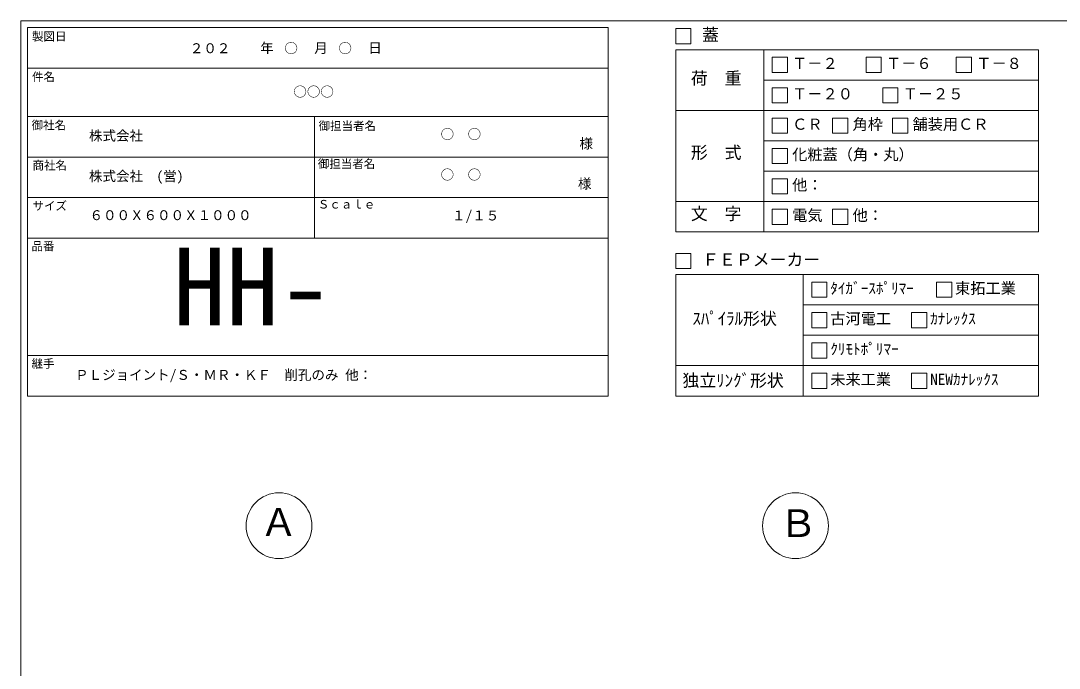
# Model space of a CAD drawing. Units: millimetres, scale not verified. Extents: x -4890 to 4890, y -2291 to 2291.
# Drawn here: x -1230 to 1846, y 373 to 2291 of the extents above; entities that cross this region are included whole.
import ezdxf
from ezdxf.enums import TextEntityAlignment as Align

# ---------------------------------------------------------------- set-up
doc = ezdxf.new("R2010")
doc.units = ezdxf.units.MM
doc.header["$LTSCALE"] = 10
for name, color, linetype, lineweight in [('0-2_waku', 7, 'Continuous', 18), ('0-3_gaikei', 7, 'Continuous', 18), ('0-E_文字１', 7, 'Continuous', 18), ('1-5_文字２', 7, 'Continuous', 5)]:
    doc.layers.add(name, color=color, linetype=linetype, lineweight=lineweight)
doc.styles.add('ＭＳ ゴシック', font='')
doc.styles.get('ＭＳ ゴシック').set_extended_font_data('MS Gothic')

msp = doc.modelspace()

# ---------------------------------------------------------------- linework, layer by layer
at = {"layer": '0-2_waku'}
for p, q in [((-1230.06, 2291.29), (-1230.06, -1983.71)), ((-1230.06, 2291.29), (4889.94, 2291.29)), ((-1210.06, 2271.29), (-1210.06, 1179.29)), ((-1210.06, 2271.29), (509.94, 2271.29)), ((-1210.06, 2271.29), (-1210.06, 1179.29)), ((-1210.06, 2271.29), (509.94, 2271.29)), ((-1210.06, 2271.29), (-1210.06, 1179.29)), ((509.94, 2271.29), (509.94, 1179.29)), ((709.94, 2205.51), (1784.94, 2205.51)), ((709.94, 2205.51), (709.94, 1665.51)), ((970.61, 2205.51), (970.61, 1665.51)), ((1784.94, 2205.51), (1784.94, 1665.51)), ((-1210.06, 2151.29), (509.94, 2151.29)), ((-1210.06, 2151.29), (509.94, 2151.29)), ((-1210.06, 2151.29), (509.94, 2151.29)), ((-1210.06, 2151.29), (509.94, 2151.29)), ((970.61, 2115.51), (1784.94, 2115.51)), ((-1210.06, 2007.29), (509.94, 2007.29)), ((-1210.06, 2007.29), (509.94, 2007.29)), ((-360.06, 2007.29), (-360.06, 1647.29)), ((709.94, 2025.51), (1784.94, 2025.51)), ((970.61, 1935.51), (1784.94, 1935.51)), ((-1210.06, 1887.29), (509.94, 1887.29)), ((970.61, 1845.51), (1784.94, 1845.51)), ((-1210.06, 1767.29), (509.94, 1767.29)), ((709.94, 1755.51), (1784.94, 1755.51)), ((709.94, 1665.51), (1784.94, 1665.51)), ((-1210.06, 1647.29), (509.94, 1647.29)), ((709.94, 1539.29), (1784.94, 1539.29)), ((709.94, 1539.29), (709.94, 1179.29)), ((1087.76, 1539.29), (1087.76, 1179.29)), ((1784.94, 1539.29), (1784.94, 1179.29)), ((1087.76, 1449.29), (1784.94, 1449.29)), ((1087.76, 1359.29), (1784.94, 1359.29)), ((-1210.06, 1299.29), (509.94, 1299.29)), ((709.94, 1269.29), (1784.94, 1269.29)), ((-1210.06, 1179.29), (509.94, 1179.29)), ((709.94, 1179.29), (1784.94, 1179.29)), ((709.94, 1179.29), (1784.94, 1179.29))]:
    msp.add_line(p, q, dxfattribs=at)
at = {"layer": '0-3_gaikei'}
for centre in [(-465.06, 795.04), (1064.94, 795.04)]:
    msp.add_circle(centre, 97.5, dxfattribs=at)
at = {"layer": '0-E_文字１'}
for p, q in [((709.94, 2268.32), (709.94, 2223.32)), ((709.94, 2223.32), (754.94, 2223.32)), ((995.91, 2183.01), (1040.91, 2183.01)), ((995.91, 2183.01), (995.91, 2138.01)), ((995.91, 2183.01), (995.91, 2138.01)), ((995.91, 2183.01), (1040.91, 2183.01)), ((995.91, 2183.01), (995.91, 2138.01)), ((995.91, 2183.01), (1040.91, 2183.01)), ((1040.91, 2183.01), (1040.91, 2138.01)), ((1040.91, 2183.01), (1040.91, 2138.01)), ((1040.91, 2183.01), (1040.91, 2138.01)), ((1274, 2183.01), (1319, 2183.01)), ((1274, 2183.01), (1274, 2138.01)), ((1319, 2183.01), (1319, 2138.01)), ((1541.2, 2183.01), (1586.2, 2183.01)), ((1541.2, 2183.01), (1541.2, 2138.01)), ((1586.2, 2183.01), (1586.2, 2138.01)), ((995.91, 2138.01), (1040.91, 2138.01)), ((995.91, 2138.01), (1040.91, 2138.01)), ((995.91, 2138.01), (1040.91, 2138.01)), ((1274, 2138.01), (1319, 2138.01)), ((1541.2, 2138.01), (1586.2, 2138.01)), ((995.91, 2093.01), (1040.91, 2093.01)), ((995.91, 2093.01), (995.91, 2048.01)), ((1040.91, 2093.01), (1040.91, 2048.01)), ((1323.39, 2093.01), (1368.39, 2093.01)), ((1323.39, 2093.01), (1323.39, 2048.01)), ((1368.39, 2093.01), (1368.39, 2048.01)), ((995.91, 2048.01), (1040.91, 2048.01)), ((1323.39, 2048.01), (1368.39, 2048.01)), ((995.91, 2003.01), (1040.91, 2003.01)), ((995.91, 2003.01), (995.91, 1958.01)), ((995.91, 2003.01), (995.91, 1958.01)), ((1040.91, 2003.01), (1040.91, 1958.01)), ((1040.91, 2003.01), (1040.91, 1958.01)), ((1174.91, 2003.01), (1219.91, 2003.01)), ((1174.91, 2003.01), (1174.91, 1958.01)), ((1219.91, 2003.01), (1219.91, 1958.01)), ((1352.41, 2003.01), (1397.41, 2003.01)), ((1352.41, 2003.01), (1352.41, 1958.01)), ((1397.41, 2003.01), (1397.41, 1958.01)), ((995.91, 1958.01), (1040.91, 1958.01)), ((995.91, 1958.01), (1040.91, 1958.01)), ((1174.91, 1958.01), (1219.91, 1958.01)), ((1352.41, 1958.01), (1397.41, 1958.01)), ((995.91, 1913.01), (995.91, 1868.01)), ((1040.91, 1913.01), (1040.91, 1868.01)), ((995.91, 1868.01), (1040.91, 1868.01)), ((995.91, 1823.01), (1040.91, 1823.01)), ((995.91, 1823.01), (995.91, 1778.01)), ((995.91, 1823.01), (995.91, 1778.01)), ((1040.91, 1823.01), (1040.91, 1778.01)), ((1040.91, 1823.01), (1040.91, 1778.01)), ((995.91, 1778.01), (1040.91, 1778.01)), ((995.91, 1778.01), (1040.91, 1778.01)), ((995.91, 1733.01), (995.91, 1688.01)), ((1174.91, 1733.01), (1174.91, 1688.01)), ((995.91, 1688.01), (1040.91, 1688.01)), ((1174.91, 1688.01), (1219.91, 1688.01)), ((709.94, 1602.1), (709.94, 1557.1)), ((709.94, 1557.1), (754.94, 1557.1)), ((1113.06, 1516.79), (1113.06, 1471.79)), ((1482.65, 1516.79), (1527.65, 1516.79)), ((1482.65, 1516.79), (1482.65, 1471.79)), ((1482.65, 1516.79), (1527.65, 1516.79)), ((1482.65, 1516.79), (1482.65, 1471.79)), ((1482.65, 1516.79), (1527.65, 1516.79)), ((1482.65, 1516.79), (1482.65, 1471.79)), ((1527.65, 1516.79), (1527.65, 1471.79)), ((1527.65, 1516.79), (1527.65, 1471.79)), ((1527.65, 1516.79), (1527.65, 1471.79)), ((1113.06, 1471.79), (1158.06, 1471.79)), ((1482.65, 1471.79), (1527.65, 1471.79)), ((1482.65, 1471.79), (1527.65, 1471.79)), ((1482.65, 1471.79), (1527.65, 1471.79)), ((1113.06, 1426.79), (1158.06, 1426.79)), ((1113.06, 1426.79), (1113.06, 1381.79)), ((1158.06, 1426.79), (1158.06, 1381.79)), ((1408.97, 1426.79), (1408.97, 1381.79)), ((1113.06, 1381.79), (1158.06, 1381.79)), ((1408.97, 1381.79), (1453.97, 1381.79)), ((1113.06, 1336.79), (1113.06, 1291.79)), ((1113.06, 1291.79), (1158.06, 1291.79)), ((1113.06, 1246.79), (1158.06, 1246.79)), ((1113.06, 1246.79), (1113.06, 1201.79)), ((1158.06, 1246.79), (1158.06, 1201.79)), ((1408.97, 1246.79), (1453.97, 1246.79)), ((1408.97, 1246.79), (1408.97, 1201.79)), ((1453.97, 1246.79), (1453.97, 1201.79)), ((1113.06, 1201.79), (1158.06, 1201.79)), ((1408.97, 1201.79), (1453.97, 1201.79))]:
    msp.add_line(p, q, dxfattribs=at)
for points in [[(709.94, 2268.32), (754.94, 2268.32), (754.94, 2223.32)], [(709.94, 2268.32), (754.94, 2268.32), (754.94, 2223.32)], [(995.91, 2003.01), (1040.91, 2003.01), (1040.91, 1958.01)], [(995.91, 2003.01), (995.91, 1958.01), (1040.91, 1958.01)], [(995.91, 1913.01), (1040.91, 1913.01), (1040.91, 1868.01)], [(995.91, 1823.01), (1040.91, 1823.01), (1040.91, 1778.01)], [(995.91, 1823.01), (995.91, 1778.01), (1040.91, 1778.01)], [(995.91, 1733.01), (1040.91, 1733.01), (1040.91, 1688.01)], [(1174.91, 1733.01), (1219.91, 1733.01), (1219.91, 1688.01)], [(709.94, 1602.1), (754.94, 1602.1), (754.94, 1557.1)], [(1113.06, 1516.79), (1158.06, 1516.79), (1158.06, 1471.79)], [(1408.97, 1426.79), (1453.97, 1426.79), (1453.97, 1381.79)], [(1113.06, 1336.79), (1158.06, 1336.79), (1158.06, 1291.79)]]:
    msp.add_lwpolyline(points, dxfattribs=at)

# ---------------------------------------------------------------- texts
at = {"layer": '0-E_文字１', "style": 'ＭＳ ゴシック'}
for s, height, p in [('製図日', 24.93, (-1196.79, 2224.84)), ('蓋', 36.66, (788.03, 2220.41)), ('\u3000\u3000年\u3000\u3000\u3000月\u3000\u3000\u3000日', 29.33, (-600.75, 2187.24)), ('Ｔ－２', 32.99, (1055.05, 2138.5)), ('Ｔ－６', 32.99, (1333.14, 2138.5)), ('Ｔ－８', 32.99, (1600.34, 2138.5)), ('件名', 24.93, (-1196.79, 2104.84)), ('荷\u3000重', 36.66, (754.91, 2091.71)), ('Ｔ－２０', 32.99, (1055.05, 2048.5)), ('Ｔ－２５', 32.99, (1382.54, 2048.5)), ('ＣＲ', 32.99, (1055.05, 1958.5)), ('角枠', 32.99, (1234.05, 1958.5)), ('舗装用ＣＲ', 32.99, (1411.56, 1958.5)), ('御社名', 24.93, (-1197.76, 1961.84)), ('御担当者名', 24.93, (-347.85, 1959.63)), ('御担当者名', 24.93, (-347.85, 1959.63)), ('様', 29.33, (424.9, 1904.12)), ('形\u3000式', 36.66, (754.91, 1871.75)), ('化粧蓋（角・丸）', 32.99, (1055.05, 1868.5)), ('商社名', 24.93, (-1195.15, 1842.8)), ('御担当者名', 24.93, (-350.06, 1847.32)), ('様', 29.33, (420.4, 1785.21)), ('他：', 32.99, (1055.05, 1778.5)), ('サイズ', 24.93, (-1195.15, 1722.8)), ('Ｓｃａｌｅ', 24.93, (-350.06, 1727.32)), ('６００Ｘ６００Ｘ１０００', 29.33, (-1026.36, 1691.76)), ('１/１５', 29.33, (47.49, 1690.81)), ('文\u3000字', 36.66, (754.91, 1690.27)), ('電気', 32.99, (1055.05, 1688.5)), ('他：', 32.99, (1234.05, 1688.5)), ('品番', 24.93, (-1198.15, 1603.15)), ('HH-', 230.9, (-779.33, 1319.12)), ('ＦＥＰメーカー', 36.66, (788.03, 1554.19)), ('ﾀｲｶﾞｰｽﾎﾟﾘﾏｰ', 32.99, (1168.03, 1472.28)), ('東拓工業', 32.99, (1537.61, 1472.28)), ('ｽﾊﾟｲﾗﾙ形状', 36.66, (759.56, 1379.63)), ('古河電工', 32.99, (1168.03, 1382.28)), ('ｶﾅﾚｯｸｽ', 32.99, (1463.94, 1382.28)), ('ｸﾘﾓﾄﾎﾟﾘﾏｰ', 32.99, (1168.03, 1292.28)), ('継手', 24.93, (-1198.15, 1255.15)), ('ＰＬジョイント/Ｓ・ＭＲ・ＫＦ\u3000削孔のみ 他：', 29.33, (-1069.07, 1218.49)), ('独立ﾘﾝｸﾞ形状', 36.66, (730.03, 1196.15)), ('未来工業', 32.99, (1168.03, 1202.28)), ('NEWｶﾅﾚｯｸｽ', 32.99, (1463.94, 1202.28)), ('Ａ', 82.48, (-522.19, 740.17)), ('Ｂ', 82.48, (1016.37, 736.45))]:
    msp.add_text(s, height=height, dxfattribs=at).set_placement(p, align=Align.BOTTOM_LEFT)
at = {"layer": '1-5_文字２', "style": 'ＭＳ ゴシック'}
for s, p in [('\u3000\u3000２０２\u3000\u3000\u3000\u3000○\u3000\u3000\u3000○', (-809.22, 2186.46)), ('○○○', (-422.54, 2057.63)), ('株式会社', (-1028.06, 1927.37)), ('○\u3000○', (13.73, 1931.76)), ('株式会社\u3000(営)', (-1028.06, 1807.37)), ('○\u3000○', (13.73, 1811.76))]:
    msp.add_text(s, height=29.33, dxfattribs=at).set_placement(p, align=Align.BOTTOM_LEFT)

doc.saveas('drawing.dxf')
